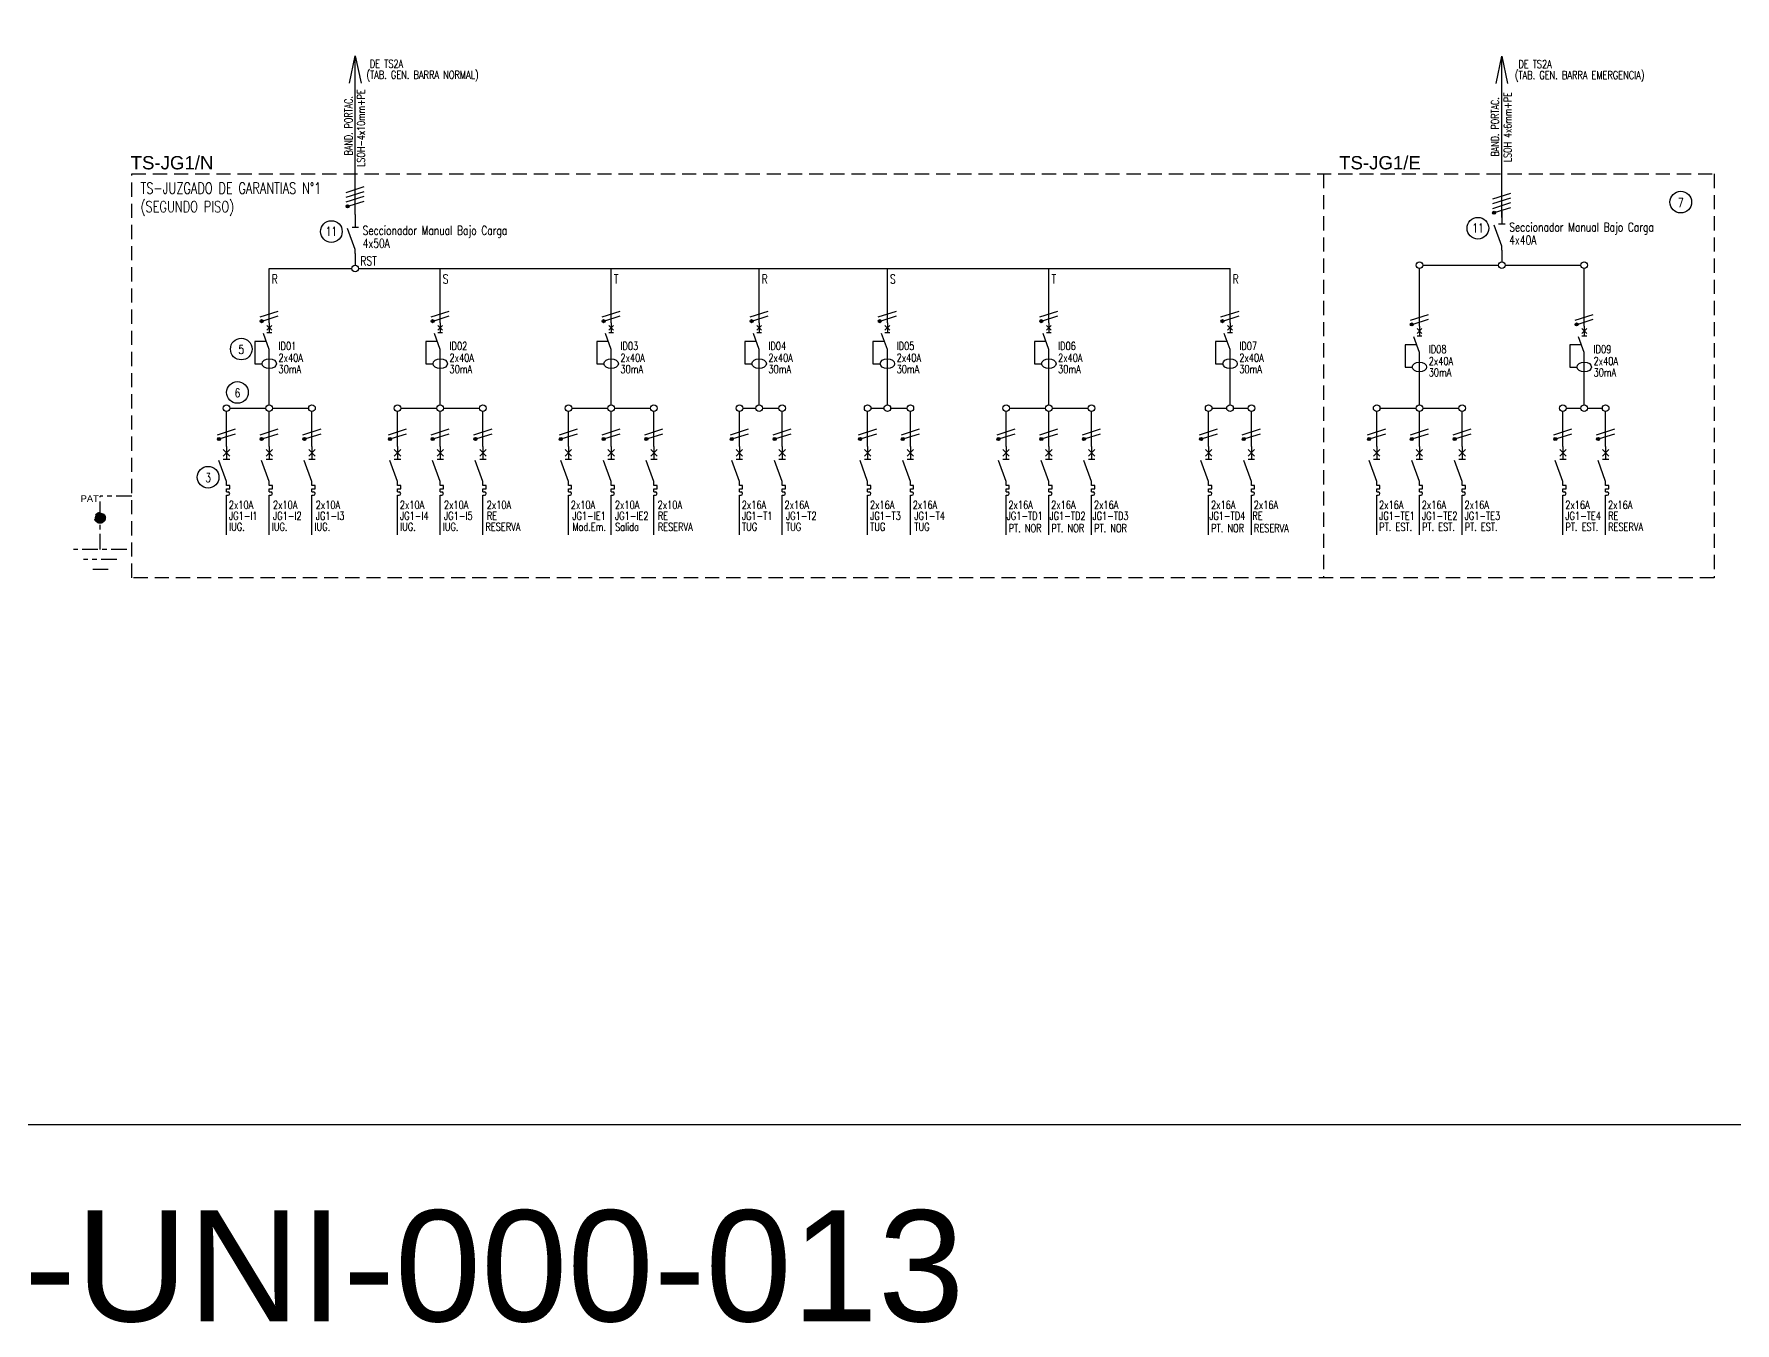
# Model space of a CAD drawing. Extents: x 3521 to 3783, y 1252 to 1654.
# Drawn here: x 3599 to 3637.27, y 1495.37 to 1524.37 of the extents above; entities that cross this region are included whole.
import ezdxf
from ezdxf.enums import TextEntityAlignment as Align

# ---------------------------------------------------------------- set-up
doc = ezdxf.new("R2010")
doc.units = 0
doc.linetypes.add('OCJ-ESQUEMAS UNIFILARES-CORREGIDOS IDO-REV.br$0$DASHED', pattern=[19.05, 12.7, -6.35])
doc.linetypes.add('OCJ-ESQUEMAS UNIFILARES-CORREGIDOS IDO-REV.br$0$EJE_5', pattern=[7.1, 5, -1, 0.1, -1])
for name, color, linetype in [('OCJ-ESQUEMAS UNIFILARES-CORREGIDOS IDO-REV.br$0$00-IE-CABLES', 10, 'Continuous'), ('OCJ-ESQUEMAS UNIFILARES-CORREGIDOS IDO-REV.br$0$01-ELE-APARATOS', 170, 'Continuous'), ('OCJ-ESQUEMAS UNIFILARES-CORREGIDOS IDO-REV.br$0$ELECTRIC', 4, 'Continuous'), ('OCJ-ESQUEMAS UNIFILARES-CORREGIDOS IDO-REV.br$0$NOMBRE DE PLANOS', 6, 'Continuous'), ('OCJ-ESQUEMAS UNIFILARES-CORREGIDOS IDO-REV.br$0$PAT', 80, 'Continuous'), ('OCJ-ESQUEMAS UNIFILARES-CORREGIDOS IDO-REV.br$0$TEXTO', 7, 'Continuous')]:
    doc.layers.add(name, color=color, linetype=linetype)
doc.styles.add('OCJ-ESQUEMAS UNIFILARES-CORREGIDOS IDO-REV.br$0$ARIAL', font='arial.ttf', dxfattribs={"height": 0.2})
doc.styles.add('OCJ-ESQUEMAS UNIFILARES-CORREGIDOS IDO-REV.br$0$Electricidad', font='ROMANS.SHX', dxfattribs={"width": 0.75, "height": 0.175})
doc.styles.add('OCJ-ESQUEMAS UNIFILARES-CORREGIDOS IDO-REV.br$0$Standard', font='arial.ttf')

# ---------------------------------------------------------------- blocks, each defined once
blk = doc.blocks.new('OCJ-ESQUEMAS UNIFILARES-CORREGIDOS IDO-REV.br$0$Unif-Interruptor-Dif')
for points in [[(-0.068, 0.11), (0.068, -0.025)], [(-0.068, -0.025), (0.068, 0.11)], [(0, 0.177), (0, -0.093)], [(-0.081, -0.343), (-0.405, -0.343), (-0.405, -0.97), (-0.202, -0.97)], [(0, -0.565), (-0.162, -0.121)], [(-0.068, -0.093), (0.068, -0.093)], [(0, -1.308), (0, -0.565)]]:
    blk.add_lwpolyline(points)
blk.add_ellipse((0, -0.97), major_axis=(0.203, 0), ratio=0.670814)
blk = doc.blocks.new('OCJ-ESQUEMAS UNIFILARES-CORREGIDOS IDO-REV.br$0$Unif-Interruptor-Term')
for p, q in [((0, -1.013), (0.045, -1.013)), ((0, -1.103), (0.045, -1.103))]:
    blk.add_line(p, q)
for points in [[(-0.09, 0.177), (0.09, -0.003)], [(-0.09, -0.003), (0.09, 0.177)], [(0, 0.267), (0, -0.093)], [(0, -0.72), (-0.215, -0.128)], [(-0.09, -0.093), (0.09, -0.093)], [(0, -0.833), (0, -0.72)], [(0, -0.923), (0.09, -0.923), (0.09, -0.833), (0, -0.833)], [(0, -1.013), (0, -0.923)], [(0, -1.215), (0, -1.103)]]:
    blk.add_lwpolyline(points)
blk.add_arc((0.045, -1.058), 0.045, 270, 90)
blk = doc.blocks.new('OCJ-ESQUEMAS UNIFILARES-CORREGIDOS IDO-REV.br$0$A$C7AFF483F')
for points in [[(0, 0.88), (0, 0.592)], [(0, 0.09), (-0.172, 0.564)], [(-0.072, 0.592), (0.072, 0.592)], [(0, 0), (0, 0.09)]]:
    blk.add_lwpolyline(points)

msp = doc.modelspace()

# ---------------------------------------------------------------- hatches: boundary and pattern name
at = {"layer": 'OCJ-ESQUEMAS UNIFILARES-CORREGIDOS IDO-REV.br$0$00-IE-CABLES'}
for points in [[(3606.026, 1520.474, 1), (3606.08, 1520.514, 1)], [(3631.823, 1520.33, 1), (3631.877, 1520.37, 1)], [(3604.091, 1517.89, 1), (3604.146, 1517.93, 1)], [(3607.938, 1517.89, 1), (3607.993, 1517.93, 1)], [(3611.785, 1517.89, 1), (3611.839, 1517.93, 1)], [(3615.114, 1517.89, 1), (3615.168, 1517.93, 1)], [(3617.999, 1517.89, 1), (3618.053, 1517.93, 1)], [(3621.632, 1517.89, 1), (3621.686, 1517.93, 1)], [(3625.708, 1517.89, 1), (3625.763, 1517.93, 1)], [(3629.97, 1517.816, 1), (3630.025, 1517.856, 1)], [(3633.679, 1517.816, 1), (3633.734, 1517.856, 1)], [(3603.129, 1515.238, 1), (3603.184, 1515.278, 1)], [(3604.091, 1515.238, 1), (3604.146, 1515.278, 1)], [(3605.053, 1515.238, 1), (3605.107, 1515.278, 1)], [(3606.976, 1515.238, 1), (3607.031, 1515.278, 1)], [(3607.938, 1515.238, 1), (3607.993, 1515.278, 1)], [(3608.9, 1515.238, 1), (3608.954, 1515.278, 1)], [(3610.823, 1515.238, 1), (3610.878, 1515.278, 1)], [(3611.785, 1515.238, 1), (3611.839, 1515.278, 1)], [(3612.746, 1515.238, 1), (3612.801, 1515.278, 1)], [(3614.67, 1515.238, 1), (3614.725, 1515.278, 1)], [(3615.632, 1515.238, 1), (3615.686, 1515.278, 1)], [(3617.555, 1515.238, 1), (3617.61, 1515.278, 1)], [(3618.517, 1515.238, 1), (3618.571, 1515.278, 1)], [(3620.67, 1515.238, 1), (3620.725, 1515.278, 1)], [(3621.632, 1515.238, 1), (3621.686, 1515.278, 1)], [(3622.593, 1515.238, 1), (3622.648, 1515.278, 1)], [(3625.227, 1515.238, 1), (3625.282, 1515.278, 1)], [(3626.189, 1515.238, 1), (3626.244, 1515.278, 1)], [(3629.008, 1515.238, 1), (3629.063, 1515.278, 1)], [(3629.97, 1515.238, 1), (3630.025, 1515.278, 1)], [(3630.932, 1515.238, 1), (3630.986, 1515.278, 1)], [(3633.198, 1515.238, 1), (3633.253, 1515.278, 1)], [(3634.16, 1515.238, 1), (3634.214, 1515.278, 1)]]:
    msp.add_hatch(color=256, dxfattribs=at).paths.add_polyline_path(points)
at = {"layer": 'OCJ-ESQUEMAS UNIFILARES-CORREGIDOS IDO-REV.br$0$PAT', "linetype": 'OCJ-ESQUEMAS UNIFILARES-CORREGIDOS IDO-REV.br$0$EJE_5', "ltscale": 0.07}
h = msp.add_hatch(color=256, dxfattribs=at)
h.paths.add_polyline_path([(3600.362, 1513.484), (3600.602, 1513.484, 1)])
h.paths.add_polyline_path([(3600.602, 1513.484), (3600.482, 1513.484), (3600.482, 1513.364, 0.414214)])
h.paths.add_polyline_path([(3600.482, 1513.484), (3600.362, 1513.484, 0.414214), (3600.482, 1513.364)])

# ---------------------------------------------------------------- linework, layer by layer
at = {"layer": 'OCJ-ESQUEMAS UNIFILARES-CORREGIDOS IDO-REV.br$0$00-IE-CABLES'}
for p, q in [((3606.224, 1520.312), (3606.224, 1523.882)), ((3632.023, 1520.242), (3632.023, 1523.875)), ((3606.224, 1519.432), (3606.224, 1519.171)), ((3632.023, 1519.506), (3632.023, 1519.245)), ((3604.29, 1517.87), (3604.29, 1519.097)), ((3604.29, 1519.097), (3606.15, 1519.097)), ((3606.298, 1519.097), (3625.907, 1519.097)), ((3608.137, 1517.87), (3608.137, 1519.097)), ((3611.983, 1517.87), (3611.983, 1519.097)), ((3615.312, 1517.87), (3615.312, 1519.097)), ((3618.197, 1517.87), (3618.197, 1519.097)), ((3621.83, 1517.87), (3621.83, 1519.097)), ((3625.907, 1517.87), (3625.907, 1519.097)), ((3630.169, 1517.796), (3630.169, 1519.097)), ((3630.242, 1519.171), (3631.949, 1519.171)), ((3632.097, 1519.171), (3633.804, 1519.171)), ((3633.878, 1517.796), (3633.878, 1519.097)), ((3604.29, 1516.028), (3604.29, 1516.83)), ((3608.137, 1516.028), (3608.137, 1516.83)), ((3611.983, 1516.028), (3611.983, 1516.83)), ((3615.312, 1516.028), (3615.312, 1516.83)), ((3618.197, 1516.028), (3618.197, 1516.83)), ((3621.83, 1516.028), (3621.83, 1516.83)), ((3625.907, 1516.028), (3625.907, 1516.83)), ((3630.169, 1516.028), (3630.169, 1516.756)), ((3633.878, 1516.028), (3633.878, 1516.756)), ((3603.402, 1515.954), (3604.216, 1515.954)), ((3604.364, 1515.954), (3605.177, 1515.954)), ((3607.249, 1515.954), (3608.063, 1515.954)), ((3608.211, 1515.954), (3609.024, 1515.954)), ((3611.096, 1515.954), (3611.909, 1515.954)), ((3612.057, 1515.954), (3612.871, 1515.954)), ((3614.943, 1515.954), (3615.238, 1515.954)), ((3615.386, 1515.954), (3615.756, 1515.954)), ((3617.828, 1515.954), (3618.123, 1515.954)), ((3618.272, 1515.954), (3618.641, 1515.954)), ((3620.943, 1515.954), (3621.756, 1515.954)), ((3621.904, 1515.954), (3622.718, 1515.954)), ((3625.5, 1515.954), (3625.833, 1515.954)), ((3625.981, 1515.954), (3626.314, 1515.954)), ((3629.281, 1515.954), (3630.095, 1515.954)), ((3630.243, 1515.954), (3631.056, 1515.954)), ((3633.471, 1515.954), (3633.804, 1515.954)), ((3633.952, 1515.954), (3634.284, 1515.954)), ((3603.328, 1515.092), (3603.328, 1515.88)), ((3604.29, 1515.092), (3604.29, 1515.88)), ((3605.251, 1515.092), (3605.251, 1515.88)), ((3607.175, 1515.092), (3607.175, 1515.88)), ((3608.137, 1515.092), (3608.137, 1515.88)), ((3609.098, 1515.092), (3609.098, 1515.88)), ((3611.022, 1515.092), (3611.022, 1515.88)), ((3611.983, 1515.092), (3611.983, 1515.88)), ((3612.945, 1515.092), (3612.945, 1515.88)), ((3614.869, 1515.092), (3614.869, 1515.88)), ((3615.83, 1515.092), (3615.83, 1515.88)), ((3617.754, 1515.092), (3617.754, 1515.88)), ((3618.715, 1515.092), (3618.715, 1515.88)), ((3620.869, 1515.092), (3620.869, 1515.88)), ((3621.83, 1515.092), (3621.83, 1515.88)), ((3622.792, 1515.092), (3622.792, 1515.88)), ((3625.426, 1515.092), (3625.426, 1515.88)), ((3626.388, 1515.092), (3626.388, 1515.88)), ((3629.207, 1515.092), (3629.207, 1515.88)), ((3630.169, 1515.092), (3630.169, 1515.88)), ((3631.13, 1515.092), (3631.13, 1515.88)), ((3633.397, 1515.092), (3633.397, 1515.88)), ((3634.359, 1515.092), (3634.359, 1515.88)), ((3603.328, 1513.104), (3603.328, 1513.906)), ((3604.29, 1513.104), (3604.29, 1513.906)), ((3605.251, 1513.104), (3605.251, 1513.906)), ((3607.175, 1513.104), (3607.175, 1513.906)), ((3608.137, 1513.104), (3608.137, 1513.906)), ((3609.098, 1513.104), (3609.098, 1513.906)), ((3611.022, 1513.104), (3611.022, 1513.906)), ((3611.983, 1513.104), (3611.983, 1513.906)), ((3612.945, 1513.104), (3612.945, 1513.906)), ((3614.869, 1513.104), (3614.869, 1513.906)), ((3615.83, 1513.104), (3615.83, 1513.906)), ((3617.754, 1513.104), (3617.754, 1513.906)), ((3618.715, 1513.104), (3618.715, 1513.906)), ((3620.869, 1513.104), (3620.869, 1513.906)), ((3621.83, 1513.104), (3621.83, 1513.906)), ((3622.792, 1513.104), (3622.792, 1513.906)), ((3625.426, 1513.104), (3625.426, 1513.906)), ((3626.388, 1513.104), (3626.388, 1513.906)), ((3629.207, 1513.104), (3629.207, 1513.906)), ((3630.169, 1513.104), (3630.169, 1513.906)), ((3631.13, 1513.104), (3631.13, 1513.906)), ((3633.397, 1513.104), (3633.397, 1513.906)), ((3634.359, 1513.104), (3634.359, 1513.906))]:
    msp.add_line(p, q, dxfattribs=at)
for points in [[(3606.094, 1523.264), (3606.224, 1523.882), (3606.355, 1523.264)], [(3631.892, 1523.257), (3632.023, 1523.875), (3632.154, 1523.257)], [(3606.021, 1520.808), (3606.428, 1520.937)], [(3606.021, 1520.7), (3606.428, 1520.829)], [(3606.021, 1520.592), (3606.428, 1520.721)], [(3606.085, 1520.504), (3606.428, 1520.613)], [(3631.818, 1520.664), (3632.225, 1520.793)], [(3631.818, 1520.556), (3632.225, 1520.685)], [(3631.818, 1520.448), (3632.225, 1520.577)], [(3631.882, 1520.36), (3632.225, 1520.469)], [(3604.086, 1518.008), (3604.493, 1518.137)], [(3604.151, 1517.921), (3604.493, 1518.029)], [(3607.933, 1518.008), (3608.34, 1518.137)], [(3607.997, 1517.921), (3608.34, 1518.029)], [(3611.78, 1518.008), (3612.187, 1518.137)], [(3611.844, 1517.921), (3612.187, 1518.029)], [(3615.109, 1518.008), (3615.516, 1518.137)], [(3615.173, 1517.921), (3615.516, 1518.029)], [(3617.994, 1518.008), (3618.401, 1518.137)], [(3618.058, 1517.921), (3618.401, 1518.029)], [(3621.627, 1518.008), (3622.034, 1518.137)], [(3621.691, 1517.921), (3622.034, 1518.029)], [(3625.703, 1518.008), (3626.11, 1518.137)], [(3625.768, 1517.921), (3626.11, 1518.029)], [(3629.965, 1517.934), (3630.372, 1518.063)], [(3630.029, 1517.846), (3630.372, 1517.955)], [(3633.674, 1517.934), (3634.081, 1518.063)], [(3633.739, 1517.846), (3634.081, 1517.955)], [(3603.125, 1515.356), (3603.532, 1515.485)], [(3603.189, 1515.268), (3603.532, 1515.377)], [(3604.086, 1515.356), (3604.493, 1515.485)], [(3604.151, 1515.268), (3604.493, 1515.377)], [(3605.048, 1515.356), (3605.455, 1515.485)], [(3605.112, 1515.268), (3605.455, 1515.377)], [(3606.971, 1515.356), (3607.378, 1515.485)], [(3607.036, 1515.268), (3607.378, 1515.377)], [(3607.933, 1515.356), (3608.34, 1515.485)], [(3607.997, 1515.268), (3608.34, 1515.377)], [(3608.895, 1515.356), (3609.302, 1515.485)], [(3608.959, 1515.268), (3609.302, 1515.377)], [(3610.818, 1515.356), (3611.225, 1515.485)], [(3610.883, 1515.268), (3611.225, 1515.377)], [(3611.78, 1515.356), (3612.187, 1515.485)], [(3611.844, 1515.268), (3612.187, 1515.377)], [(3612.742, 1515.356), (3613.149, 1515.485)], [(3612.806, 1515.268), (3613.149, 1515.377)], [(3614.665, 1515.356), (3615.072, 1515.485)], [(3614.729, 1515.268), (3615.072, 1515.377)], [(3615.627, 1515.356), (3616.034, 1515.485)], [(3615.691, 1515.268), (3616.034, 1515.377)], [(3617.55, 1515.356), (3617.957, 1515.485)], [(3617.615, 1515.268), (3617.957, 1515.377)], [(3618.512, 1515.356), (3618.919, 1515.485)], [(3618.576, 1515.268), (3618.919, 1515.377)], [(3620.665, 1515.356), (3621.072, 1515.485)], [(3620.729, 1515.268), (3621.072, 1515.377)], [(3621.627, 1515.356), (3622.034, 1515.485)], [(3621.691, 1515.268), (3622.034, 1515.377)], [(3622.588, 1515.356), (3622.995, 1515.485)], [(3622.653, 1515.268), (3622.995, 1515.377)], [(3625.222, 1515.356), (3625.629, 1515.485)], [(3625.287, 1515.268), (3625.629, 1515.377)], [(3626.184, 1515.356), (3626.591, 1515.485)], [(3626.249, 1515.268), (3626.591, 1515.377)], [(3629.003, 1515.356), (3629.41, 1515.485)], [(3629.068, 1515.268), (3629.41, 1515.377)], [(3629.965, 1515.356), (3630.372, 1515.485)], [(3630.029, 1515.268), (3630.372, 1515.377)], [(3630.927, 1515.356), (3631.334, 1515.485)], [(3630.991, 1515.268), (3631.334, 1515.377)], [(3633.193, 1515.356), (3633.6, 1515.485)], [(3633.258, 1515.268), (3633.6, 1515.377)], [(3634.155, 1515.356), (3634.562, 1515.485)], [(3634.219, 1515.268), (3634.562, 1515.377)]]:
    msp.add_lwpolyline(points, dxfattribs=at)
for centre, radius in [((3606.053, 1520.494), 0.0338), ((3631.85, 1520.35), 0.0338), ((3606.224, 1519.097), 0.0741), ((3630.169, 1519.171), 0.0741), ((3632.023, 1519.171), 0.0741), ((3633.878, 1519.171), 0.0741), ((3604.118, 1517.91), 0.0338), ((3607.965, 1517.91), 0.0338), ((3611.812, 1517.91), 0.0338), ((3615.141, 1517.91), 0.0338), ((3618.026, 1517.91), 0.0338), ((3621.659, 1517.91), 0.0338), ((3625.736, 1517.91), 0.0338), ((3629.997, 1517.836), 0.0338), ((3633.706, 1517.836), 0.0338), ((3603.328, 1515.954), 0.0741), ((3604.29, 1515.954), 0.0741), ((3605.251, 1515.954), 0.0741), ((3607.175, 1515.954), 0.0741), ((3608.137, 1515.954), 0.0741), ((3609.098, 1515.954), 0.0741), ((3611.022, 1515.954), 0.0741), ((3611.983, 1515.954), 0.0741), ((3612.945, 1515.954), 0.0741), ((3614.869, 1515.954), 0.0741), ((3615.312, 1515.954), 0.0741), ((3615.83, 1515.954), 0.0741), ((3617.754, 1515.954), 0.0741), ((3618.197, 1515.954), 0.0741), ((3618.715, 1515.954), 0.0741), ((3620.869, 1515.954), 0.0741), ((3621.83, 1515.954), 0.0741), ((3622.792, 1515.954), 0.0741), ((3625.426, 1515.954), 0.0741), ((3625.907, 1515.954), 0.0741), ((3626.388, 1515.954), 0.0741), ((3629.207, 1515.954), 0.0741), ((3630.169, 1515.954), 0.0741), ((3631.13, 1515.954), 0.0741), ((3633.397, 1515.954), 0.0741), ((3633.878, 1515.954), 0.0741), ((3634.359, 1515.954), 0.0741), ((3603.157, 1515.258), 0.0338), ((3604.118, 1515.258), 0.0338), ((3605.08, 1515.258), 0.0338), ((3607.004, 1515.258), 0.0338), ((3607.965, 1515.258), 0.0338), ((3608.927, 1515.258), 0.0338), ((3610.85, 1515.258), 0.0338), ((3611.812, 1515.258), 0.0338), ((3612.774, 1515.258), 0.0338), ((3614.697, 1515.258), 0.0338), ((3615.659, 1515.258), 0.0338), ((3617.582, 1515.258), 0.0338), ((3618.544, 1515.258), 0.0338), ((3620.697, 1515.258), 0.0338), ((3621.659, 1515.258), 0.0338), ((3622.621, 1515.258), 0.0338), ((3625.255, 1515.258), 0.0338), ((3626.216, 1515.258), 0.0338), ((3629.036, 1515.258), 0.0338), ((3629.997, 1515.258), 0.0338), ((3630.959, 1515.258), 0.0338), ((3633.225, 1515.258), 0.0338), ((3634.187, 1515.258), 0.0338)]:
    msp.add_circle(centre, radius, dxfattribs=at)
at = {"layer": 'OCJ-ESQUEMAS UNIFILARES-CORREGIDOS IDO-REV.br$0$ELECTRIC', "linetype": 'OCJ-ESQUEMAS UNIFILARES-CORREGIDOS IDO-REV.br$0$DASHED', "ltscale": 0.025}
msp.add_lwpolyline([(3601.196, 1521.222), (3636.797, 1521.222), (3636.797, 1512.137), (3601.196, 1512.137)], close=True, dxfattribs=at)
msp.add_lwpolyline([(3628.012, 1521.222), (3628.012, 1512.137)], dxfattribs=at)
at = {"layer": 'OCJ-ESQUEMAS UNIFILARES-CORREGIDOS IDO-REV.br$0$NOMBRE DE PLANOS'}
msp.add_lwpolyline([(3577.304, 1499.836), (3657.112, 1499.836), (3657.112, 1544.255), (3577.304, 1544.255)], close=True, dxfattribs=at)
at = {"layer": 'OCJ-ESQUEMAS UNIFILARES-CORREGIDOS IDO-REV.br$0$PAT', "linetype": 'OCJ-ESQUEMAS UNIFILARES-CORREGIDOS IDO-REV.br$0$EJE_5', "ltscale": 0.07}
for p, q in [((3601.196, 1513.971), (3600.482, 1513.971)), ((3600.482, 1513.5), (3600.482, 1513.971)), ((3600.482, 1512.775), (3600.482, 1513.484)), ((3601.082, 1512.775), (3599.882, 1512.775)), ((3600.857, 1512.55), (3600.107, 1512.55)), ((3600.669, 1512.325), (3600.294, 1512.325))]:
    msp.add_line(p, q, dxfattribs=at)
msp.add_circle((3600.482, 1513.484), 0.12, dxfattribs=at)
msp.add_circle((3600.482, 1513.484), 0.12, dxfattribs=at)
at = {"layer": 'OCJ-ESQUEMAS UNIFILARES-CORREGIDOS IDO-REV.br$0$TEXTO'}
for centre in [(3636.049, 1520.588), (3605.687, 1519.927), (3631.485, 1520.001), (3603.661, 1517.283), (3603.574, 1516.307), (3602.914, 1514.399)]:
    msp.add_circle(centre, 0.244, dxfattribs=at)

# ---------------------------------------------------------------- block references
at = {"layer": 'OCJ-ESQUEMAS UNIFILARES-CORREGIDOS IDO-REV.br$0$01-ELE-APARATOS'}
for p in [(3606.224, 1519.432), (3632.023, 1519.506)]:
    msp.add_blockref('OCJ-ESQUEMAS UNIFILARES-CORREGIDOS IDO-REV.br$0$A$C7AFF483F', p, dxfattribs=at)
at = {"layer": 'OCJ-ESQUEMAS UNIFILARES-CORREGIDOS IDO-REV.br$0$01-ELE-APARATOS', "xscale": 0.7999999999999546, "yscale": 0.7999999999999546, "zscale": 0.7999999999999546}
for name, p in [('OCJ-ESQUEMAS UNIFILARES-CORREGIDOS IDO-REV.br$0$Unif-Interruptor-Dif', (3604.29, 1517.728)), ('OCJ-ESQUEMAS UNIFILARES-CORREGIDOS IDO-REV.br$0$Unif-Interruptor-Dif', (3608.137, 1517.728)), ('OCJ-ESQUEMAS UNIFILARES-CORREGIDOS IDO-REV.br$0$Unif-Interruptor-Dif', (3611.983, 1517.728)), ('OCJ-ESQUEMAS UNIFILARES-CORREGIDOS IDO-REV.br$0$Unif-Interruptor-Dif', (3615.312, 1517.728)), ('OCJ-ESQUEMAS UNIFILARES-CORREGIDOS IDO-REV.br$0$Unif-Interruptor-Dif', (3618.197, 1517.728)), ('OCJ-ESQUEMAS UNIFILARES-CORREGIDOS IDO-REV.br$0$Unif-Interruptor-Dif', (3621.83, 1517.728)), ('OCJ-ESQUEMAS UNIFILARES-CORREGIDOS IDO-REV.br$0$Unif-Interruptor-Dif', (3625.907, 1517.728)), ('OCJ-ESQUEMAS UNIFILARES-CORREGIDOS IDO-REV.br$0$Unif-Interruptor-Dif', (3630.169, 1517.654)), ('OCJ-ESQUEMAS UNIFILARES-CORREGIDOS IDO-REV.br$0$Unif-Interruptor-Dif', (3633.878, 1517.654)), ('OCJ-ESQUEMAS UNIFILARES-CORREGIDOS IDO-REV.br$0$Unif-Interruptor-Term', (3603.328, 1514.878)), ('OCJ-ESQUEMAS UNIFILARES-CORREGIDOS IDO-REV.br$0$Unif-Interruptor-Term', (3604.29, 1514.878)), ('OCJ-ESQUEMAS UNIFILARES-CORREGIDOS IDO-REV.br$0$Unif-Interruptor-Term', (3605.251, 1514.878)), ('OCJ-ESQUEMAS UNIFILARES-CORREGIDOS IDO-REV.br$0$Unif-Interruptor-Term', (3607.175, 1514.878)), ('OCJ-ESQUEMAS UNIFILARES-CORREGIDOS IDO-REV.br$0$Unif-Interruptor-Term', (3608.137, 1514.878)), ('OCJ-ESQUEMAS UNIFILARES-CORREGIDOS IDO-REV.br$0$Unif-Interruptor-Term', (3609.098, 1514.878)), ('OCJ-ESQUEMAS UNIFILARES-CORREGIDOS IDO-REV.br$0$Unif-Interruptor-Term', (3611.022, 1514.878)), ('OCJ-ESQUEMAS UNIFILARES-CORREGIDOS IDO-REV.br$0$Unif-Interruptor-Term', (3611.983, 1514.878)), ('OCJ-ESQUEMAS UNIFILARES-CORREGIDOS IDO-REV.br$0$Unif-Interruptor-Term', (3612.945, 1514.878)), ('OCJ-ESQUEMAS UNIFILARES-CORREGIDOS IDO-REV.br$0$Unif-Interruptor-Term', (3614.869, 1514.878)), ('OCJ-ESQUEMAS UNIFILARES-CORREGIDOS IDO-REV.br$0$Unif-Interruptor-Term', (3615.83, 1514.878)), ('OCJ-ESQUEMAS UNIFILARES-CORREGIDOS IDO-REV.br$0$Unif-Interruptor-Term', (3617.754, 1514.878)), ('OCJ-ESQUEMAS UNIFILARES-CORREGIDOS IDO-REV.br$0$Unif-Interruptor-Term', (3618.715, 1514.878)), ('OCJ-ESQUEMAS UNIFILARES-CORREGIDOS IDO-REV.br$0$Unif-Interruptor-Term', (3620.869, 1514.878)), ('OCJ-ESQUEMAS UNIFILARES-CORREGIDOS IDO-REV.br$0$Unif-Interruptor-Term', (3621.83, 1514.878)), ('OCJ-ESQUEMAS UNIFILARES-CORREGIDOS IDO-REV.br$0$Unif-Interruptor-Term', (3622.792, 1514.878)), ('OCJ-ESQUEMAS UNIFILARES-CORREGIDOS IDO-REV.br$0$Unif-Interruptor-Term', (3625.426, 1514.878)), ('OCJ-ESQUEMAS UNIFILARES-CORREGIDOS IDO-REV.br$0$Unif-Interruptor-Term', (3626.388, 1514.878)), ('OCJ-ESQUEMAS UNIFILARES-CORREGIDOS IDO-REV.br$0$Unif-Interruptor-Term', (3629.207, 1514.878)), ('OCJ-ESQUEMAS UNIFILARES-CORREGIDOS IDO-REV.br$0$Unif-Interruptor-Term', (3630.169, 1514.878)), ('OCJ-ESQUEMAS UNIFILARES-CORREGIDOS IDO-REV.br$0$Unif-Interruptor-Term', (3631.13, 1514.878)), ('OCJ-ESQUEMAS UNIFILARES-CORREGIDOS IDO-REV.br$0$Unif-Interruptor-Term', (3633.397, 1514.878)), ('OCJ-ESQUEMAS UNIFILARES-CORREGIDOS IDO-REV.br$0$Unif-Interruptor-Term', (3634.359, 1514.878))]:
    msp.add_blockref(name, p, dxfattribs=at)

# ---------------------------------------------------------------- texts
at = {"layer": 'OCJ-ESQUEMAS UNIFILARES-CORREGIDOS IDO-REV.br$0$NOMBRE DE PLANOS', "insert": (3579.372, 1497.905), "char_height": 2.5, "attachment_point": 1, "style": 'OCJ-ESQUEMAS UNIFILARES-CORREGIDOS IDO-REV.br$0$Standard'}
msp.add_mtext_dynamic_manual_height_columns('OCJ-DE-IEL-UNI-000-013', width=92.70233, gutter_width=12.5, heights=[0], dxfattribs=at)
at = {"layer": 'OCJ-ESQUEMAS UNIFILARES-CORREGIDOS IDO-REV.br$0$TEXTO', "style": 'OCJ-ESQUEMAS UNIFILARES-CORREGIDOS IDO-REV.br$0$Electricidad', "width": 0.75}
for s, height, p in [('DE TS2A', 0.18, (3606.552, 1523.612)), ('DE TS2A', 0.18, (3632.395, 1523.605)), ('(TAB. GEN. BARRA NORMAL)', 0.18, (3606.478, 1523.364)), ('(TAB. GEN. BARRA EMERGENCIA)', 0.18, (3632.317, 1523.357)), ('TS-JUZGADO DE GARANTIAS N°1', 0.25, (3601.394, 1520.778)), ('(SEGUNDO PISO)', 0.25, (3601.394, 1520.361)), ('7', 0.2, (3635.985, 1520.478)), ('11', 0.2, (3605.559, 1519.833)), ('Seccionador Manual Bajo Carga', 0.2, (3606.392, 1519.852)), ('11', 0.2, (3631.357, 1519.907)), ('Seccionador Manual Bajo Carga', 0.2, (3632.19, 1519.926)), ('4x40A', 0.2, (3632.19, 1519.635)), ('4x50A', 0.2, (3606.392, 1519.561)), ('RST', 0.2, (3606.342, 1519.165)), ('R', 0.2, (3604.347, 1518.759)), ('S', 0.2, (3608.194, 1518.759)), ('T', 0.2, (3612.041, 1518.759)), ('R', 0.2, (3615.37, 1518.759)), ('S', 0.2, (3618.255, 1518.759)), ('T', 0.2, (3621.888, 1518.759)), ('R', 0.2, (3625.964, 1518.759)), ('5', 0.2, (3603.597, 1517.173)), ('2x40A', 0.18, (3604.499, 1516.998)), ('ID01', 0.18, (3604.499, 1517.262)), ('2x40A', 0.18, (3608.346, 1516.998)), ('ID02', 0.18, (3608.346, 1517.262)), ('2x40A', 0.18, (3612.192, 1516.998)), ('ID03', 0.18, (3612.192, 1517.262)), ('2x40A', 0.18, (3615.521, 1516.998)), ('ID04', 0.18, (3615.521, 1517.262)), ('2x40A', 0.18, (3618.406, 1516.998)), ('ID05', 0.18, (3618.406, 1517.262)), ('2x40A', 0.18, (3622.039, 1516.998)), ('ID06', 0.18, (3622.039, 1517.262)), ('2x40A', 0.18, (3626.116, 1516.998)), ('ID07', 0.18, (3626.116, 1517.262)), ('2x40A', 0.18, (3630.378, 1516.923)), ('ID08', 0.18, (3630.378, 1517.188)), ('2x40A', 0.18, (3634.087, 1516.923)), ('ID09', 0.18, (3634.087, 1517.188)), ('30mA', 0.18, (3604.499, 1516.741)), ('30mA', 0.18, (3608.346, 1516.741)), ('30mA', 0.18, (3612.192, 1516.741)), ('30mA', 0.18, (3615.521, 1516.741)), ('30mA', 0.18, (3618.406, 1516.741)), ('30mA', 0.18, (3622.039, 1516.741)), ('30mA', 0.18, (3626.116, 1516.741)), ('30mA', 0.18, (3630.378, 1516.667)), ('30mA', 0.18, (3634.087, 1516.667)), ('6', 0.2, (3603.51, 1516.197)), ('3', 0.2, (3602.85, 1514.289)), ('2x10A', 0.18, (3603.381, 1513.688)), ('2x10A', 0.18, (3604.373, 1513.688)), ('2x10A', 0.18, (3605.335, 1513.688)), ('2x10A', 0.18, (3607.228, 1513.688)), ('2x10A', 0.18, (3608.22, 1513.688)), ('2x10A', 0.18, (3609.182, 1513.688)), ('2x10A', 0.18, (3611.074, 1513.688)), ('2x10A', 0.18, (3612.067, 1513.688)), ('2x10A', 0.18, (3613.028, 1513.688)), ('2x16A', 0.18, (3614.921, 1513.688)), ('2x16A', 0.18, (3615.883, 1513.688)), ('2x16A', 0.18, (3617.806, 1513.688)), ('2x16A', 0.18, (3618.768, 1513.688)), ('2x16A', 0.18, (3620.921, 1513.688)), ('2x16A', 0.18, (3621.883, 1513.688)), ('2x16A', 0.18, (3622.845, 1513.688)), ('2x16A', 0.18, (3625.479, 1513.688)), ('2x16A', 0.18, (3626.44, 1513.688)), ('2x16A', 0.18, (3629.26, 1513.688)), ('2x16A', 0.18, (3630.221, 1513.688)), ('2x16A', 0.18, (3631.183, 1513.688)), ('2x16A', 0.18, (3633.45, 1513.688)), ('2x16A', 0.18, (3634.411, 1513.688)), ('JG1-I1', 0.18, (3603.385, 1513.44)), ('IUG.', 0.18, (3603.385, 1513.194)), ('IUG.', 0.18, (3604.347, 1513.194)), ('JG1-I2', 0.18, (3604.377, 1513.44)), ('IUG.', 0.18, (3605.309, 1513.194)), ('JG1-I3', 0.18, (3605.339, 1513.44)), ('JG1-I4', 0.18, (3607.232, 1513.44)), ('IUG.', 0.18, (3607.232, 1513.194)), ('IUG.', 0.18, (3608.194, 1513.194)), ('JG1-I5', 0.18, (3608.224, 1513.44)), ('RESERVA', 0.18, (3609.155, 1513.194)), ('RE', 0.18, (3609.186, 1513.44)), ('JG1-IE1', 0.18, (3611.109, 1513.44)), ('Mod.Em.', 0.18, (3611.109, 1513.191)), ('JG1-IE2', 0.18, (3612.071, 1513.44)), ('Salida', 0.18, (3612.071, 1513.191)), ('RE', 0.18, (3613.033, 1513.44)), ('RESERVA', 0.18, (3613.033, 1513.191)), ('TUG', 0.18, (3614.926, 1513.194)), ('JG1-T1', 0.18, (3614.925, 1513.44)), ('TUG', 0.18, (3615.918, 1513.191)), ('JG1-T2', 0.18, (3615.918, 1513.44)), ('TUG', 0.18, (3617.811, 1513.194)), ('JG1-T3', 0.18, (3617.811, 1513.44)), ('TUG', 0.18, (3618.803, 1513.191)), ('JG1-T4', 0.18, (3618.803, 1513.44)), ('JG1-TD1', 0.18, (3620.883, 1513.44)), ('PT. NOR', 0.18, (3620.926, 1513.163)), ('JG1-TD2', 0.18, (3621.846, 1513.44)), ('PT. NOR', 0.18, (3621.887, 1513.163)), ('JG1-TD3', 0.18, (3622.814, 1513.44)), ('PT. NOR', 0.18, (3622.849, 1513.163)), ('JG1-TD4', 0.18, (3625.44, 1513.44)), ('PT. NOR', 0.18, (3625.483, 1513.163)), ('RE', 0.18, (3626.409, 1513.44)), ('RESERVA', 0.18, (3626.445, 1513.163)), ('JG1-TE1', 0.18, (3629.264, 1513.44)), ('PT. EST.', 0.18, (3629.264, 1513.191)), ('JG1-TE2', 0.18, (3630.226, 1513.44)), ('PT. EST.', 0.18, (3630.226, 1513.191)), ('JG1-TE3', 0.18, (3631.187, 1513.44)), ('PT. EST.', 0.18, (3631.187, 1513.191)), ('JG1-TE4', 0.18, (3633.454, 1513.44)), ('PT. EST.', 0.18, (3633.454, 1513.191)), ('RE', 0.18, (3634.416, 1513.44)), ('RESERVA', 0.18, (3634.416, 1513.191))]:
    msp.add_text(s, height=height, dxfattribs=at).set_placement(p)
for s, p in [('BAND. PORTAC.', (3606.16, 1522.307)), ('LSOH-4x10mm+PE', (3606.444, 1522.253)), ('BAND. PORTAC.', (3631.958, 1522.28)), ('LSOH 4x6mm+PE', (3632.242, 1522.274))]:
    msp.add_text(s, height=0.175, rotation=90, dxfattribs=at).set_placement(p, align=Align.CENTER)
at = {"layer": 'OCJ-ESQUEMAS UNIFILARES-CORREGIDOS IDO-REV.br$0$TEXTO', "style": 'OCJ-ESQUEMAS UNIFILARES-CORREGIDOS IDO-REV.br$0$ARIAL'}
for s, height, p in [('TS-JG1/N', 0.3, (3601.171, 1521.325)), ('TS-JG1/E', 0.3, (3628.362, 1521.325)), ('PAT', 0.15, (3600.046, 1513.843))]:
    msp.add_text(s, height=height, dxfattribs=at).set_placement(p)

doc.saveas('drawing.dxf')
